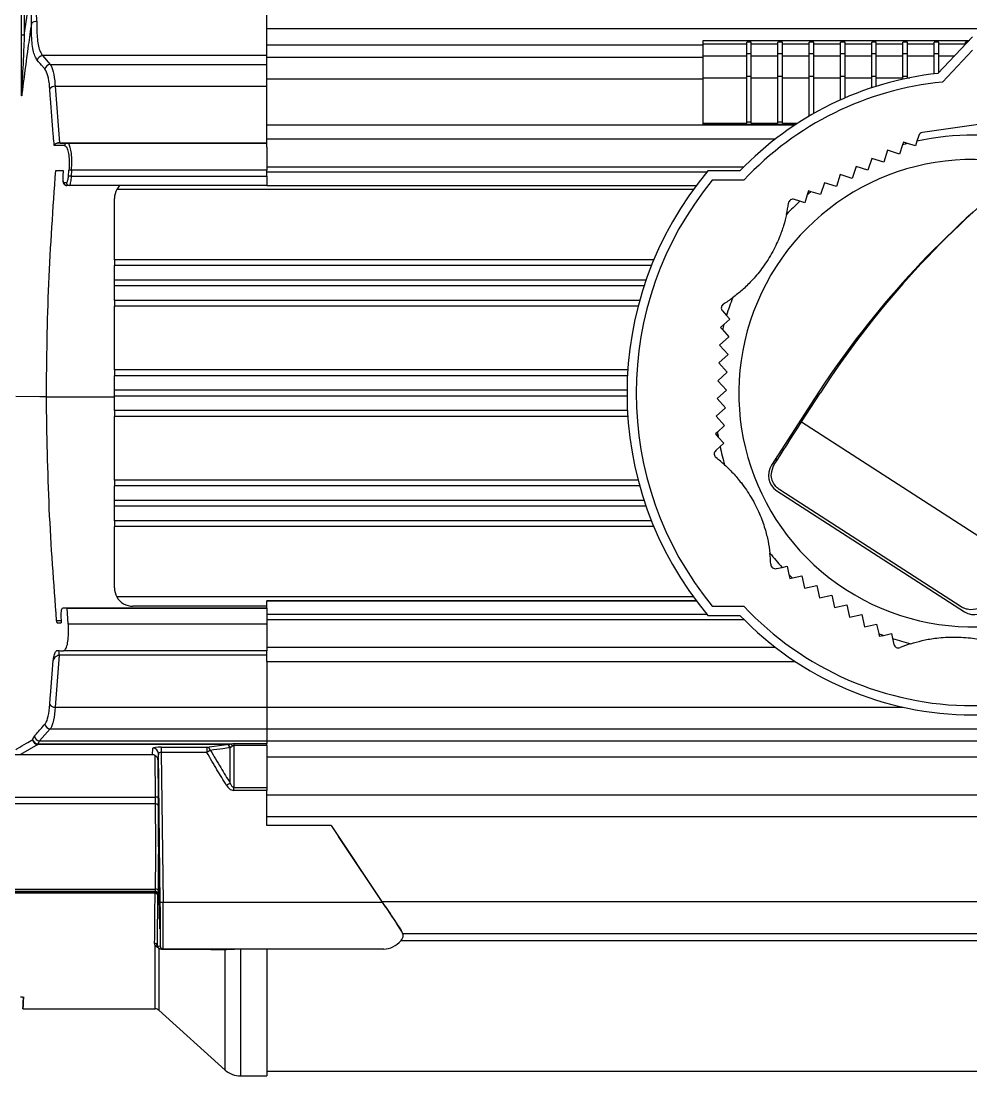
# Model space of a CAD drawing. Extents: x 7 to 135, y 3 to 97.
# Drawn here: x 16.34 to 21.51, y 37.85 to 43.59 of the extents above; entities that cross this region are included whole.
import ezdxf

# ---------------------------------------------------------------- set-up
doc = ezdxf.new("R2010")
doc.units = 0
doc.header["$MEASUREMENT"] = 0
doc.layers.add('OBJECT', color=7, linetype='CONTINUOUS')

msp = doc.modelspace()

# ---------------------------------------------------------------- linework, layer by layer
at = {"layer": 'OBJECT'}
for p, q in [((16.3442, 43.5111), (16.3442, 44.5588)), ((16.3592, 44.2972), (16.3592, 43.5113)), ((16.3592, 43.5113), (16.3958, 43.7586)), ((17.6782, 43.5463), (17.6782, 43.6492)), ((17.6782, 43.4585), (17.6782, 43.5463)), ((17.6782, 43.5463), (26.0222, 43.5463)), ((17.6782, 43.3913), (17.6782, 43.4585)), ((17.6782, 43.4585), (20.052, 43.4585)), ((20.052, 43.4818), (21.5002, 43.4818)), ((20.052, 43.4633), (20.052, 43.4818)), ((20.052, 43.4633), (20.2895, 43.4633)), ((20.052, 43.3988), (20.052, 43.4633)), ((20.3145, 43.473), (20.2895, 43.473)), ((20.2895, 43.4086), (20.2895, 43.473)), ((20.3145, 43.4086), (20.3145, 43.473)), ((20.3145, 43.4633), (20.4595, 43.4633)), ((20.4845, 43.473), (20.4595, 43.473)), ((20.4595, 43.4086), (20.4595, 43.473)), ((20.4845, 43.4086), (20.4845, 43.473)), ((20.4845, 43.4633), (20.6295, 43.4633)), ((20.6545, 43.473), (20.6295, 43.473)), ((20.6295, 43.4086), (20.6295, 43.473)), ((20.6545, 43.4086), (20.6545, 43.473)), ((20.6545, 43.4633), (20.7995, 43.4633)), ((20.8245, 43.473), (20.7995, 43.473)), ((20.7995, 43.4086), (20.7995, 43.473)), ((20.8245, 43.4086), (20.8245, 43.473)), ((20.8245, 43.4633), (20.9695, 43.4633)), ((20.9945, 43.473), (20.9695, 43.473)), ((20.9695, 43.4086), (20.9695, 43.473)), ((20.9945, 43.4086), (20.9945, 43.473)), ((20.9945, 43.4633), (21.1395, 43.4633)), ((21.1645, 43.473), (21.1395, 43.473)), ((21.1395, 43.4086), (21.1395, 43.473)), ((21.1645, 43.4086), (21.1645, 43.473)), ((21.1645, 43.4633), (21.3095, 43.4633)), ((21.3345, 43.473), (21.3095, 43.473)), ((21.3095, 43.4086), (21.3095, 43.473)), ((21.5182, 43.5008), (21.3302, 43.3027)), ((21.3345, 43.4086), (21.3345, 43.473)), ((21.3345, 43.4633), (21.4795, 43.4633)), ((21.4919, 43.473), (21.4795, 43.473)), ((21.4795, 43.46), (21.4795, 43.473)), ((16.4588, 43.3994), (16.5005, 43.3513)), ((17.6782, 43.3994), (16.4588, 43.3994)), ((17.6782, 43.2727), (17.6782, 43.3913)), ((17.6782, 43.3913), (20.052, 43.3913)), ((20.052, 43.3988), (20.2895, 43.3988)), ((20.052, 43.2792), (20.052, 43.3988)), ((20.3145, 43.4086), (20.2895, 43.4086)), ((20.2895, 43.2852), (20.2895, 43.4086)), ((20.3145, 43.2852), (20.3145, 43.4086)), ((20.3145, 43.3988), (20.4595, 43.3988)), ((20.4845, 43.4086), (20.4595, 43.4086)), ((20.4595, 43.2852), (20.4595, 43.4086)), ((20.4845, 43.2852), (20.4845, 43.4086)), ((20.4845, 43.3988), (20.6295, 43.3988)), ((20.6545, 43.4086), (20.6295, 43.4086)), ((20.6295, 43.2852), (20.6295, 43.4086)), ((20.6545, 43.2852), (20.6545, 43.4086)), ((20.6545, 43.3988), (20.7995, 43.3988)), ((20.8245, 43.4086), (20.7995, 43.4086)), ((20.7995, 43.2852), (20.7995, 43.4086)), ((20.8245, 43.2852), (20.8245, 43.4086)), ((20.8245, 43.3988), (20.9695, 43.3988)), ((20.9945, 43.4086), (20.9695, 43.4086)), ((20.9695, 43.2852), (20.9695, 43.4086)), ((20.9945, 43.2852), (20.9945, 43.4086)), ((20.9945, 43.3988), (21.1395, 43.3988)), ((21.1645, 43.4086), (21.1395, 43.4086)), ((21.1395, 43.2852), (21.1395, 43.4086)), ((21.1645, 43.2852), (21.1645, 43.4086)), ((21.1645, 43.3988), (21.3095, 43.3988)), ((21.3345, 43.4086), (21.3095, 43.4086)), ((21.3095, 43.3003), (21.3095, 43.4086)), ((21.3345, 43.3072), (21.3345, 43.4086)), ((21.3345, 43.3988), (21.4214, 43.3988)), ((21.5182, 43.4282), (21.3538, 43.2548)), ((16.5005, 43.3513), (17.6782, 43.3513)), ((17.6782, 43.0229), (17.6782, 43.2727)), ((17.6782, 43.2727), (20.052, 43.2727)), ((20.052, 43.2792), (20.2895, 43.2792)), ((20.052, 43.0311), (20.052, 43.2792)), ((20.3145, 43.2852), (20.2895, 43.2852)), ((20.2895, 43.0371), (20.2895, 43.2852)), ((20.3145, 43.0371), (20.3145, 43.2852)), ((20.3145, 43.2792), (20.4595, 43.2792)), ((20.4845, 43.2852), (20.4595, 43.2852)), ((20.4595, 43.0371), (20.4595, 43.2852)), ((20.4845, 43.0371), (20.4845, 43.2852)), ((20.4845, 43.2792), (20.6295, 43.2792)), ((20.6545, 43.2852), (20.6295, 43.2852)), ((20.6295, 43.0704), (20.6295, 43.2852)), ((20.6545, 43.0848), (20.6545, 43.2852)), ((20.6545, 43.2792), (20.7995, 43.2792)), ((20.8245, 43.2852), (20.7995, 43.2852)), ((20.7995, 43.1584), (20.7995, 43.2852)), ((20.8245, 43.1694), (20.8245, 43.2852)), ((20.8245, 43.2792), (20.9695, 43.2792)), ((20.9945, 43.2852), (20.9695, 43.2852)), ((20.9695, 43.2246), (20.9695, 43.2852)), ((20.9945, 43.2326), (20.9945, 43.2852)), ((20.9945, 43.2792), (21.1395, 43.2792)), ((21.1645, 43.2852), (21.1395, 43.2852)), ((21.1395, 43.2713), (21.1395, 43.2852)), ((21.1645, 43.2767), (21.1645, 43.2852)), ((21.1645, 43.2792), (21.177, 43.2792)), ((16.5267, 43.2327), (16.5513, 42.924)), ((16.5267, 43.2327), (17.6782, 43.2327)), ((16.3442, 43.1936), (16.3442, 43.1949)), ((16.3442, 43.1936), (16.3442, 43.1949)), ((16.3442, 43.1936), (16.3442, 43.1936)), ((16.3442, 43.1936), (16.3442, 43.1936)), ((21.8589, 43.0688), (21.2456, 42.9817)), ((17.6782, 42.9439), (17.6782, 43.0229)), ((17.6782, 43.0229), (20.5535, 43.0229)), ((20.052, 43.027), (20.052, 43.0311)), ((20.052, 43.0311), (20.2895, 43.0311)), ((20.052, 43.027), (20.5597, 43.027)), ((20.2895, 43.0311), (20.2895, 43.0371)), ((20.3145, 43.0371), (20.2895, 43.0371)), ((20.3145, 43.0311), (20.3145, 43.0371)), ((20.3145, 43.0311), (20.4595, 43.0311)), ((20.4595, 43.0311), (20.4595, 43.0371)), ((20.4845, 43.0371), (20.4595, 43.0371)), ((20.4845, 43.0311), (20.4845, 43.0371)), ((20.4845, 43.0311), (20.5661, 43.0311)), ((20.4435, 42.9439), (17.6782, 42.9439)), ((17.6782, 42.9021), (17.6782, 42.9439)), ((21.142, 42.9289), (21.1374, 42.9144)), ((21.1645, 42.9217), (21.142, 42.9289)), ((21.2155, 42.934), (21.2071, 42.908)), ((21.2253, 42.9646), (21.2155, 42.934)), ((16.5513, 42.924), (17.6782, 42.924)), ((16.5925, 42.9235), (17.6782, 42.9235)), ((17.6782, 42.9021), (17.6782, 42.7758)), ((21.0561, 42.8847), (21.0352, 42.8196)), ((21.1212, 42.8638), (21.0561, 42.8847)), ((21.1374, 42.9144), (21.1212, 42.8638)), ((21.2071, 42.908), (21.1645, 42.9217)), ((20.9701, 42.8405), (20.9492, 42.7754)), ((21.0352, 42.8196), (20.9701, 42.8405)), ((16.5714, 42.7735), (16.5691, 42.7436)), ((16.5995, 42.7439), (16.6018, 42.7766)), ((16.6163, 42.7758), (16.614, 42.743)), ((17.6782, 42.7758), (16.6163, 42.7758)), ((17.6782, 42.8055), (17.6782, 42.8055)), ((17.6782, 42.7979), (17.6782, 42.7979)), ((17.6782, 42.7936), (20.2742, 42.7936)), ((17.6782, 42.743), (17.6782, 42.7758)), ((17.6782, 42.7662), (20.0738, 42.7662)), ((20.2529, 42.7718), (20.0785, 42.7718)), ((20.8841, 42.7963), (20.8632, 42.7312)), ((20.9492, 42.7754), (20.8841, 42.7963)), ((16.614, 42.743), (17.6782, 42.743)), ((17.6782, 42.743), (17.6782, 42.6923)), ((20.2745, 42.7218), (20.102, 42.7218)), ((20.7122, 42.7079), (20.6913, 42.6429)), ((20.7773, 42.6871), (20.7122, 42.7079)), ((20.7982, 42.7521), (20.7773, 42.6871)), ((20.8632, 42.7312), (20.7982, 42.7521)), ((16.6024, 42.6923), (16.59, 42.6924)), ((17.6782, 42.6923), (16.6024, 42.6923)), ((20.0001, 42.6718), (16.8627, 42.6718)), ((17.6782, 42.6914), (17.6782, 42.6923)), ((20.0147, 42.6914), (17.6782, 42.6914)), ((20.619, 42.6413), (20.6053, 42.5987)), ((20.6262, 42.6637), (20.619, 42.6413)), ((20.6408, 42.6591), (20.6262, 42.6637)), ((20.6913, 42.6429), (20.6408, 42.6591)), ((16.8494, 42.2889), (16.8494, 42.6218)), ((20.5794, 42.607), (20.5487, 42.6168)), ((20.6053, 42.5987), (20.5794, 42.607)), ((19.7841, 42.2889), (16.8494, 42.2889)), ((16.8494, 42.2889), (16.8494, 42.2579)), ((16.8494, 42.1784), (16.8494, 42.2579)), ((19.7714, 42.2579), (16.8494, 42.2579)), ((19.7419, 42.1784), (16.8494, 42.1784)), ((16.8494, 42.1472), (16.8494, 42.1784)), ((16.8494, 42.0678), (16.8494, 42.1472)), ((19.7314, 42.1472), (16.8494, 42.1472)), ((19.7073, 42.0678), (16.8494, 42.0678)), ((16.8494, 42.0678), (16.8494, 42.0367)), ((19.6989, 42.0367), (16.8494, 42.0367)), ((16.8494, 41.6889), (16.8494, 42.0367)), ((20.1578, 42.01), (20.1794, 41.9862)), ((20.1977, 41.966), (20.1645, 41.9359)), ((20.1794, 41.9862), (20.1977, 41.966)), ((20.1645, 41.9359), (20.1471, 41.9201)), ((20.1471, 41.9201), (20.1573, 41.9088)), ((20.1573, 41.9088), (20.193, 41.8694)), ((20.193, 41.8694), (20.1423, 41.8235)), ((20.1423, 41.8235), (20.1883, 41.7729)), ((20.1883, 41.7729), (20.1376, 41.727)), ((20.1376, 41.727), (20.1836, 41.6763)), ((19.6425, 41.6889), (16.8494, 41.6889)), ((16.8494, 41.6889), (16.8494, 41.6579)), ((20.1836, 41.6763), (20.1329, 41.6304)), ((16.8494, 41.5784), (16.8494, 41.6579)), ((19.6406, 41.6579), (16.8494, 41.6579)), ((20.1329, 41.6304), (20.1788, 41.5798)), ((19.6383, 41.5784), (16.8494, 41.5784)), ((16.8494, 41.5472), (16.8494, 41.5784)), ((20.1788, 41.5798), (20.1282, 41.5339)), ((20.5881, 41.406), (20.6886, 41.5621)), ((16.4791, 41.5429), (16.8494, 41.5429)), ((16.4792, 41.5429), (16.8494, 41.5429)), ((16.8494, 41.4678), (16.8494, 41.5472)), ((19.6383, 41.5472), (16.8494, 41.5472)), ((20.1282, 41.5339), (20.1741, 41.4832)), ((20.6581, 41.5341), (20.4236, 41.1702)), ((19.6406, 41.4678), (16.8494, 41.4678)), ((16.8494, 41.4678), (16.8494, 41.4367)), ((19.6425, 41.4367), (16.8494, 41.4367)), ((16.8494, 41.0889), (16.8494, 41.4367)), ((20.1741, 41.4832), (20.1235, 41.4373)), ((20.1235, 41.4373), (20.1694, 41.3867)), ((20.6411, 41.4884), (20.6266, 41.4852)), ((20.1694, 41.3867), (20.1301, 41.351)), ((20.5881, 41.406), (21.7439, 40.6613)), ((20.1301, 41.351), (20.1188, 41.3408)), ((20.1188, 41.3408), (20.1346, 41.3233)), ((20.1346, 41.3233), (20.1647, 41.2901)), ((20.1445, 41.2718), (20.1207, 41.2502)), ((20.1647, 41.2901), (20.1445, 41.2718)), ((20.4519, 41.1947), (20.4487, 41.2092)), ((19.6989, 41.0889), (16.8494, 41.0889)), ((16.8494, 41.0889), (16.8494, 41.0579)), ((16.8494, 40.9784), (16.8494, 41.0579)), ((19.7073, 41.0579), (16.8494, 41.0579)), ((21.4571, 40.4007), (20.4693, 41.0371)), ((19.7314, 40.9784), (16.8494, 40.9784)), ((16.8494, 40.9472), (16.8494, 40.9784)), ((20.4535, 41.0319), (21.4748, 40.3739)), ((16.8494, 40.8678), (16.8494, 40.9472)), ((19.7419, 40.9472), (16.8494, 40.9472)), ((19.7714, 40.8678), (16.8494, 40.8678)), ((16.8494, 40.8678), (16.8494, 40.8367)), ((19.7841, 40.8367), (16.8494, 40.8367)), ((16.8494, 40.5039), (16.8494, 40.8367)), ((20.4507, 40.6082), (20.4822, 40.615)), ((20.4822, 40.615), (20.5088, 40.6208)), ((20.5088, 40.6208), (20.5183, 40.577)), ((20.5183, 40.577), (20.5232, 40.554)), ((20.5232, 40.554), (20.5382, 40.5572)), ((20.5382, 40.5572), (20.59, 40.5684)), ((20.59, 40.5684), (20.6045, 40.5016)), ((20.6045, 40.5016), (20.6713, 40.5161)), ((20.6713, 40.5161), (20.6858, 40.4493)), ((20.6858, 40.4493), (20.7526, 40.4637)), ((20.7526, 40.4637), (20.767, 40.3969)), ((20.0001, 40.4539), (16.8628, 40.4539)), ((17.6782, 40.4039), (16.9494, 40.4039)), ((17.6782, 40.3924), (17.6782, 40.4334)), ((20.0153, 40.4334), (17.6782, 40.4334)), ((17.6782, 40.4334), (17.6782, 40.4334)), ((17.6782, 40.4334), (20.0153, 40.4334)), ((20.102, 40.4039), (20.2745, 40.4039)), ((20.767, 40.3969), (20.8338, 40.4114)), ((20.8338, 40.4114), (20.8483, 40.3446)), ((17.6782, 40.3924), (16.5679, 40.3924)), ((16.5984, 40.3086), (16.5926, 40.3922)), ((16.5926, 40.3922), (17.6782, 40.3922)), ((17.6782, 40.3922), (17.6782, 40.3922)), ((17.6782, 40.3922), (17.6782, 40.3086)), ((20.0748, 40.3582), (17.6782, 40.3582)), ((20.0785, 40.3539), (20.2529, 40.3539)), ((20.8483, 40.3446), (20.9151, 40.359)), ((20.9151, 40.359), (20.9295, 40.2922)), ((16.5348, 40.3266), (16.5599, 40.3266)), ((16.5575, 40.3118), (16.5398, 40.3118)), ((16.5586, 40.3434), (16.5599, 40.3263)), ((16.5984, 40.3086), (17.6782, 40.3086)), ((17.6782, 40.3309), (20.2753, 40.3309)), ((17.6782, 40.3086), (17.6782, 40.1616)), ((20.9295, 40.2922), (20.9964, 40.3066)), ((20.9964, 40.3066), (21.0076, 40.2548)), ((21.0076, 40.2548), (21.0108, 40.2398)), ((21.0108, 40.2398), (21.0338, 40.2448)), ((21.0338, 40.2448), (21.0776, 40.2543)), ((21.0776, 40.2543), (21.0834, 40.2277)), ((17.6782, 40.1812), (20.4441, 40.1812)), ((21.0834, 40.2277), (21.0902, 40.1962)), ((16.549, 40.1373), (16.5267, 39.8544)), ((16.549, 40.1373), (16.549, 40.1619)), ((17.6782, 40.1373), (16.549, 40.1373)), ((17.6782, 40.1616), (16.572, 40.1616)), ((17.6782, 40.1033), (17.6782, 40.1619)), ((17.6782, 40.1033), (17.6782, 39.8544)), ((17.6782, 40.1033), (20.5526, 40.1033)), ((16.5267, 39.8544), (17.6782, 39.8544)), ((17.6782, 39.8544), (17.6782, 39.7367)), ((17.6782, 39.8544), (21.1389, 39.8544)), ((16.5005, 39.7367), (16.4426, 39.671)), ((16.5005, 39.7367), (17.6782, 39.7367)), ((17.6782, 39.7367), (17.6782, 39.671)), ((17.6782, 39.7367), (25.6317, 39.7367)), ((16.4043, 39.6775), (16.4137, 39.6963)), ((16.4426, 39.671), (16.4333, 39.6547)), ((16.4426, 39.671), (17.6782, 39.671)), ((17.6782, 39.671), (17.6782, 39.6565)), ((17.6782, 39.671), (26.0219, 39.671)), ((16.4333, 39.6517), (16.3377, 39.5963)), ((16.4333, 39.6547), (17.4847, 39.6547)), ((16.4333, 39.6547), (16.4333, 39.6517)), ((17.4592, 39.6517), (16.4333, 39.6517)), ((17.0557, 39.5953), (17.059, 39.6316)), ((17.0889, 39.6021), (17.0858, 39.5672)), ((17.0988, 38.7934), (17.0889, 39.6021)), ((17.1039, 39.6369), (17.3521, 39.6369)), ((17.1039, 39.6369), (17.1039, 39.6077)), ((17.3521, 39.6077), (17.1039, 39.6077)), ((17.1039, 39.6077), (17.1138, 38.7933)), ((17.3521, 39.6369), (17.4592, 39.6517)), ((17.3521, 39.6369), (17.3521, 39.6077)), ((17.4592, 39.6517), (17.4596, 39.6517)), ((17.4797, 39.6336), (17.4793, 39.6335)), ((17.4797, 39.4407), (17.4797, 39.6336)), ((17.4998, 39.6565), (17.6782, 39.6565)), ((17.4998, 39.6565), (17.4998, 39.645)), ((17.6782, 39.645), (17.4998, 39.645)), ((17.4998, 39.645), (17.4998, 39.4177)), ((17.6782, 39.645), (17.6782, 39.6565)), ((17.6782, 39.645), (17.6782, 39.4177)), ((17.0557, 39.5953), (16.1652, 39.5953)), ((17.0733, 39.3648), (17.0705, 39.5914)), ((17.0858, 39.5672), (17.0883, 39.3647)), ((17.6782, 39.5838), (26.0222, 39.5838)), ((17.4998, 39.4177), (17.6782, 39.4177)), ((17.4998, 39.401), (17.4998, 39.4177)), ((17.6782, 39.401), (17.4998, 39.401)), ((17.6782, 39.4177), (17.6782, 39.401)), ((17.6782, 39.2102), (17.6782, 39.401)), ((17.6782, 39.378), (26.0222, 39.378)), ((15.9972, 39.3648), (17.0733, 39.3648)), ((17.0736, 39.3276), (15.9972, 39.3276)), ((17.6782, 39.2598), (26.0222, 39.2598)), ((18.0282, 39.2102), (17.6782, 39.2102)), ((18.0282, 39.2102), (18.3068, 38.7933)), ((18.0282, 39.2102), (18.0683, 39.1514)), ((18.3242, 38.7685), (18.0683, 39.1514)), ((15.9972, 38.8643), (17.0736, 38.8643)), ((17.0733, 38.8506), (15.9972, 38.8506)), ((15.9972, 38.8473), (17.0706, 38.8473)), ((17.0705, 38.8417), (15.9972, 38.8417)), ((17.0706, 38.8473), (17.0733, 38.8506)), ((17.0883, 38.8358), (17.0856, 38.8325)), ((18.3048, 38.7975), (26.0222, 38.7975)), ((17.1138, 38.7933), (18.3068, 38.7933)), ((18.4101, 38.6396), (18.3864, 38.6759)), ((17.0717, 38.5556), (17.0683, 38.5696)), ((18.4102, 38.5856), (26.0222, 38.5856)), ((18.4178, 38.6229), (26.029, 38.6229)), ((17.0717, 38.2128), (17.0717, 38.5556)), ((17.0833, 38.5564), (17.0987, 38.5533)), ((17.0833, 38.5564), (17.0849, 38.5494)), ((17.0918, 38.5414), (17.0918, 38.2051)), ((17.095, 38.542), (17.1107, 38.5388)), ((18.3144, 38.5385), (17.1137, 38.5385)), ((17.4526, 37.8802), (17.4526, 38.5343)), ((17.5362, 38.5385), (17.5362, 38.5372)), ((17.6782, 38.5372), (17.5362, 38.5372)), ((17.5362, 38.5372), (17.5362, 37.8481)), ((17.6782, 38.5372), (17.6782, 38.5385)), ((17.6782, 38.5372), (17.6782, 37.8481)), ((16.3518, 38.2128), (17.0717, 38.2128)), ((17.0918, 38.2051), (17.4526, 37.8802)), ((17.5362, 37.8481), (17.6782, 37.8481)), ((17.6782, 37.8748), (25.4765, 37.8748))]:
    msp.add_line(p, q, dxfattribs=at)
at = {"layer": 'OBJECT', "flags": 128}
for points in [[(16.5755, 42.7084), (16.583, 42.7084), (16.5879, 42.7083)], [(16.4792, 41.5429), (16.4441, 41.5432), (16.3136, 41.5444)], [(16.4791, 41.5429), (16.4441, 41.5432), (16.3136, 41.5444)], [(20.4394, 41.1753), (20.4544, 41.1985), (20.4708, 41.2239), (20.4884, 41.2513), (20.507, 41.2802), (20.5265, 41.3105), (20.5467, 41.3418), (20.5673, 41.3737), (20.5881, 41.406)], [(16.5572, 40.3116), (16.5541, 40.3116), (16.5398, 40.3118)], [(17.0886, 39.3182), (17.0883, 39.3201), (17.0874, 39.3218), (17.086, 39.3235), (17.0841, 39.3249), (17.0819, 39.326), (17.0793, 39.3269), (17.0765, 39.3274), (17.0736, 39.3276)], [(17.1107, 38.5388), (17.1108, 38.5388), (17.1137, 38.5385)]]:
    msp.add_lwpolyline(points, dxfattribs=at)
at = {"layer": 'OBJECT'}
for centre, radius, start, end in [((16.4221, 43.5505), 0.0338, 82.2546, 136.2275), ((16.3555, 43.2607), 0.2507, 89.14245, 92.57173), ((16.4604, 43.3684), 0.0311, 92.91382, 169.6165), ((16.5022, 43.3203), 0.0311, 93.03041, 170.03837), ((21.5182, 41.5628), 1.75, 96.16711, 136.30427), ((16.525, 43.1998), 0.033, 86.97109, 145.71272), ((21.5182, 41.5628), 1.7, 95.55204, 137.0206), ((21.5182, 41.5628), 1.4042, 76.87213, 102.4518), ((21.2491, 42.957), 0.025, 98.07971, 162.20581), ((16.5927, 42.9088), 0.0147, 90.85354, 176.24567), ((21.5182, 41.5628), 1.4042, 104.5915, 105.73707), ((21.5182, 41.5628), 1.2714, 81.90645, 32.50517), ((16.5848, 42.3681), 0.4089, 85.58012, 87.6142), ((21.5182, 41.5628), 1.88, 139.97973, 220.02027), ((16.5902, 42.7072), 0.0148, 175.13018, 269.01815), ((16.6026, 42.7071), 0.0148, 175.17083, 269.01762), ((16.5832, 42.3349), 0.4093, 85.68663, 87.71835), ((21.5182, 41.5628), 1.83, 140.70554, 219.29446), ((24.878, 38.8152), 5.02, 129.14405, 147.20581), ((24.8917, 38.854), 5, 128.96445, 147.20581), ((16.9494, 42.6218), 0.1, 150.01942, 180), ((16.9494, 42.6218), 0.1, 135.18954, 150.01942), ((21.5182, 41.5628), 1.4042, 128.67455, 129.82012), ((21.5182, 41.5628), 1.4042, 131.95982, 136.14107), ((19.7564, 42.698), 0.7667, 347.78411, 352.38054), ((20.5411, 42.593), 0.025, 72.20581, 172.38054), ((19.7564, 42.698), 0.7667, 302.03108, 306.62751), ((21.5182, 41.5628), 1.4042, 158.27055, 162.4518), ((20.1763, 42.0268), 0.025, 122.03108, 222.20581), ((21.5182, 41.5628), 1.4042, 164.5915, 165.73707), ((21.5182, 41.5628), 1.4042, 188.67455, 189.82012), ((21.5182, 41.5628), 1.4042, 191.95982, 196.14107), ((20.1375, 41.2317), 0.025, 132.20581, 232.38054), ((19.6542, 40.6046), 0.7667, 47.78411, 52.38054), ((20.5077, 41.116), 0.1, 147.20581, 237.20581), ((21.5182, 41.5628), 1.4042, 218.27055, 222.4518), ((19.6542, 40.6046), 0.7667, 2.03108, 6.62751), ((20.4454, 40.6327), 0.025, 182.03108, 282.20581), ((21.5182, 41.5628), 1.4042, 224.5915, 225.73707), ((16.9494, 40.5039), 0.1, 180, 210), ((16.9494, 40.5039), 0.1, 210, 270), ((21.5182, 41.5628), 1.7, 222.9794, 317.0206), ((21.529, 40.4579), 0.1, 237.20581, 327.20581), ((21.5182, 41.5628), 1.75, 223.69573, 316.30427), ((21.5182, 41.5628), 1.4042, 248.67455, 249.82012), ((21.5182, 41.5628), 1.4042, 251.95982, 256.14107), ((21.1146, 40.2015), 0.025, 192.20581, 292.38054), ((21.4161, 39.4694), 0.7667, 107.78411, 112.38054), ((16.525, 39.8873), 0.0329, 214.03561, 273.00864), ((16.5022, 39.7677), 0.0311, 189.92157, 267.00966), ((16.4346, 39.6863), 0.0316, 196.0877, 267.50316), ((16.4344, 39.6821), 0.0304, 188.64438, 267.95264), ((16.4442, 39.702), 0.031, 190.51687, 267.17603), ((17.059, 39.6016), 0.0299, 1.00561, 90.11346), ((17.3473, 39.6113), 0.0261, 17.58188, 79.43365), ((17.9481, 38.5846), 1.184, 119.10515, 120.22304), ((17.4542, 39.626), 0.0261, 16.6642, 79.08776), ((17.4545, 39.6259), 0.0263, 17.03279, 78.81066), ((17.4597, 39.6303), 0.0349, 21.20746, 44.21487), ((18.0803, 38.429), 1.1765, 120.69725, 121.84097), ((17.0793, 39.1712), 0.1937, 87.3479, 91.78477), ((17.0751, 38.8507), 0.0137, 9.44288, 96.13048), ((17.0717, 38.8279), 0.0139, 7.61553, 95.02441), ((17.0706, 38.8323), 0.015, 0.72128, 89.99076), ((17.0733, 38.8356), 0.015, 0.72482, 89.98722), ((17.1077, 38.987), 0.1938, 267.34905, 271.7836), ((17.069, 38.5553), 0.0143, 4.41865, 92.78374), ((17.0736, 38.5425), 0.0132, 31.35128, 98.11016), ((17.0869, 38.5397), 0.00521, 18.74789, 56.039), ((17.1137, 38.5535), 0.015, 180.70654, 258.60461), ((17.0975, 38.5282), 0.0137, 38.4852, 61.61516), ((17.4413, 38.5271), 0.0134, 32.62223, 58.46825), ((17.0717, 38.1828), 0.03, 48, 90), ((17.5362, 37.9731), 0.125, 228, 270)]:
    msp.add_arc(centre, radius, start, end, dxfattribs=at)
for centre, major_axis, ratio, start_param, end_param in [((17.104, 39.6315), (0.045, 0), 0.120321, 1.572522, 3.130764), ((17.104, 39.6017), (0.015, -0.0005), 0.40026, 1.588424, 3.146666), ((17.0556, 39.565), (0.0024, 0.0302), 0.990439, 5.844132, 6.361244), ((17.0723, 39.366), (-0.0009, 0.06), 0.015386, 4.018106, 4.69221), ((17.0124, 41.5728), (-0.0436, 3.51), 0.012363, 3.83082, 4.01819), ((17.0873, 39.3662), (-0.0009, 0.075), 0.01231, 4.018191, 4.692296), ((17.0274, 41.573), (-0.0436, 3.525), 0.01231, 3.932421, 4.018191), ((17.0932, 38.8982), (-0.0031, 0.25), 0.01231, 0.896783, 6.951919), ((17.0274, 41.573), (-0.0436, 3.525), 0.01231, 3.830822, 3.916282), ((17.0723, 38.9106), (-0.0009, 0.06), 0.015386, 3.156321, 3.830736), ((17.0124, 41.5728), (-0.0418, 3.36), 0.012365, 3.606498, 3.763261), ((17.0708, 38.8173), (-0.0002, 0.03), 0.006156, 0.014928, 0.621784), ((17.0274, 41.573), (-0.0418, 3.375), 0.01231, 3.606499, 3.763262), ((17.0858, 38.8175), (-0.0002, 0.015), 0.01231, 0.014814, 0.62167), ((17.0873, 38.9108), (-0.0009, 0.075), 0.01231, 3.156406, 3.830822), ((17.0957, 38.7983), (-0.003, 0.245), 0.01231, 3.138953, 4.692296), ((17.1107, 38.7985), (-0.003, 0.26), 0.0116, 3.13897, 4.692313), ((18.3068, 38.7985), (-0.1737, 0.26), 0.009211, 1.584585, 2.222056), ((18.3242, 38.7717), (-0.1102, 0.165), 0.009211, 1.584585, 2.18441), ((18.3144, 38.7985), (-0.0007, 0.26), 0.639656, 3.137383, 3.751719), ((16.4691, 41.5728), (0.1173, 3.36), 0.000087, 2.943731, 3.334485)]:
    msp.add_ellipse(centre, major_axis=major_axis, ratio=ratio, start_param=start_param, end_param=end_param, dxfattribs=at)
for points, knots in [([(16.3958, 43.7586), (16.3959, 43.7583), (16.4037, 43.7276), (16.4205, 43.6673), (16.4247, 43.6113), (16.4267, 43.584)], [0, 0, 0, 0, 0.004206, 0.514098, 1, 1, 1, 1]), ([(16.3977, 43.5739), (16.3988, 43.6032), (16.4011, 43.6636), (16.3973, 43.7261), (16.3958, 43.7583), (16.3958, 43.7586)], [0, 0, 0, 0, 0.4827776, 0.9956786, 1, 1, 1, 1]), ([(16.3977, 43.5739), (16.3921, 43.5347), (16.3732, 43.4036), (16.3565, 43.2722), (16.3447, 43.1801)], [0, 0, 0, 0, 0.298972, 1, 1, 1, 1]), ([(16.4298, 43.374), (16.4251, 43.3812), (16.4124, 43.4009), (16.3985, 43.4643), (16.398, 43.5373), (16.3977, 43.5739)], [0, 0, 0, 0, 0.225819, 0.61273, 1, 1, 1, 1]), ([(16.4267, 43.584), (16.4269, 43.5502), (16.4275, 43.4827), (16.4414, 43.4242), (16.4541, 43.4061), (16.4588, 43.3994)], [0, 0, 0, 0, 0.38674, 0.7737, 1, 1, 1, 1]), ([(16.3442, 43.1949), (16.3442, 43.1963), (16.3442, 43.2033), (16.3442, 43.2189), (16.3442, 43.2922), (16.3442, 43.3911), (16.3442, 43.4811), (16.3442, 43.5111)], [0, 0, 0, 0, 0.014234, 0.068612, 0.151706, 0.717441, 1, 1, 1, 1]), ([(16.3592, 43.5113), (16.3578, 43.4815), (16.3537, 43.3921), (16.3495, 43.294), (16.3464, 43.2207), (16.3457, 43.2028), (16.3452, 43.191), (16.3449, 43.184), (16.3448, 43.1809), (16.3447, 43.1801)], [0, 0, 0, 0, 0.268658, 0.805902, 0.884274, 0.935242, 0.969752, 0.993306, 1, 1, 1, 1]), ([(16.4716, 43.3257), (16.4676, 43.3302), (16.4535, 43.3463), (16.4397, 43.3624), (16.4298, 43.374)], [0, 0, 0, 0, 0.283443, 1, 1, 1, 1]), ([(16.5005, 43.3513), (16.5063, 43.3403), (16.5179, 43.3181), (16.5246, 43.2668), (16.5265, 43.236), (16.5267, 43.2327)], [0, 0, 0, 0, 0.471497, 0.944244, 1, 1, 1, 1]), ([(16.4977, 43.2184), (16.4975, 43.2213), (16.4956, 43.2492), (16.4889, 43.2956), (16.4773, 43.3157), (16.4716, 43.3257)], [0, 0, 0, 0, 0.055697, 0.528179, 1, 1, 1, 1]), ([(16.5222, 42.9104), (16.5217, 42.9149), (16.5198, 42.9357), (16.5121, 43.0211), (16.5043, 43.1192), (16.4989, 43.2012), (16.4977, 43.2184)], [0, 0, 0, 0, 0.044596, 0.202192, 0.832595, 1, 1, 1, 1]), ([(16.3447, 43.1801), (16.3447, 43.1803), (16.3443, 43.1843), (16.3443, 43.189), (16.3442, 43.1936)], [0, 0, 0, 0, 0.033077, 1, 1, 1, 1]), ([(16.5222, 42.9104), (16.5222, 42.9104), (16.5226, 42.9117), (16.5242, 42.915), (16.5282, 42.9196), (16.5345, 42.9233), (16.5393, 42.9238), (16.5416, 42.924)], [0, 0, 0, 0, 0.008351, 0.186421, 0.481887, 0.747027, 1, 1, 1, 1]), ([(16.578, 42.9097), (16.5768, 42.9098), (16.5581, 42.91), (16.5396, 42.9102), (16.5222, 42.9104)], [0, 0, 0, 0, 0.063733, 1, 1, 1, 1]), ([(16.5416, 42.924), (16.5574, 42.9239), (16.5743, 42.9237), (16.5913, 42.9235), (16.5925, 42.9235)], [0, 0, 0, 0, 0.930023, 1, 1, 1, 1]), ([(16.5513, 42.924), (16.5482, 42.924), (16.5449, 42.924), (16.5419, 42.924), (16.5416, 42.924)], [0, 0, 0, 0, 0.916124, 1, 1, 1, 1]), ([(16.578, 42.9097), (16.5807, 42.9089), (16.5871, 42.907), (16.5953, 42.8899), (16.6012, 42.86), (16.6039, 42.8207), (16.6025, 42.7913), (16.6018, 42.7766)], [0, 0, 0, 0, 0.1615079, 0.3746231, 0.5833937, 0.7916947, 1, 1, 1, 1]), ([(16.6163, 42.7758), (16.617, 42.7921), (16.6184, 42.8247), (16.6157, 42.8683), (16.6098, 42.9015), (16.6016, 42.9205), (16.5952, 42.9226), (16.5925, 42.9235)], [0, 0, 0, 0, 0.208662, 0.417282, 0.626121, 0.838939, 1, 1, 1, 1]), ([(16.4791, 41.5429), (16.4816, 41.7481), (16.4865, 42.159), (16.5158, 42.5688), (16.5304, 42.7739)], [0, 0, 0, 0, 0.499601, 1, 1, 1, 1]), ([(16.5304, 42.7739), (16.5382, 42.7738), (16.5518, 42.7737), (16.5655, 42.7735), (16.5714, 42.7735)], [0, 0, 0, 0, 0.571195, 1, 1, 1, 1]), ([(16.5687, 42.7436), (16.5684, 42.7388), (16.5679, 42.7285), (16.5694, 42.7138), (16.5723, 42.7035), (16.5786, 42.696), (16.5845, 42.6927), (16.5885, 42.6927), (16.59, 42.6927)], [0, 0, 0, 0, 0.199311, 0.421628, 0.690523, 0.818187, 0.93193, 1, 1, 1, 1]), ([(16.5691, 42.7436), (16.5689, 42.7411), (16.5685, 42.7348), (16.5688, 42.725), (16.5702, 42.7159), (16.5725, 42.7097), (16.5745, 42.7088), (16.5755, 42.7084)], [0, 0, 0, 0, 0.1318826, 0.3409925, 0.5571486, 0.7787085, 1, 1, 1, 1]), ([(16.5879, 42.7083), (16.5887, 42.7085), (16.5905, 42.709), (16.5934, 42.7137), (16.5962, 42.7217), (16.5984, 42.7322), (16.5991, 42.74), (16.5995, 42.7439)], [0, 0, 0, 0, 0.160435, 0.37763, 0.588079, 0.793923, 1, 1, 1, 1]), ([(16.614, 42.743), (16.6136, 42.7375), (16.6129, 42.7264), (16.6107, 42.7115), (16.6079, 42.6999), (16.605, 42.6933), (16.6032, 42.6926), (16.6024, 42.6923)], [0, 0, 0, 0, 0.207762, 0.414244, 0.624283, 0.840382, 1, 1, 1, 1]), ([(20.5057, 42.5358), (20.5009, 42.5155), (20.4912, 42.4749), (20.4659, 42.4038), (20.4274, 42.3224), (20.3732, 42.2393), (20.3169, 42.173), (20.2638, 42.1216), (20.2305, 42.0957), (20.2138, 42.0827)], [0, 0, 0, 0, 0.132478, 0.264598, 0.424795, 0.586022, 0.731881, 0.86575, 1, 1, 1, 1]), ([(16.5348, 40.3266), (16.5196, 40.5289), (16.4893, 40.9338), (16.4826, 41.3397), (16.4792, 41.5429)], [0, 0, 0, 0, 0.499636, 1, 1, 1, 1]), ([(20.1694, 41.1724), (20.1845, 41.1581), (20.2148, 41.1294), (20.2638, 41.0719), (20.315, 40.9979), (20.3599, 40.9095), (20.3892, 40.8275), (20.4071, 40.7559), (20.4129, 40.714), (20.4158, 40.6931)], [0, 0, 0, 0, 0.132478, 0.264598, 0.424795, 0.586022, 0.731881, 0.865749, 1, 1, 1, 1]), ([(20.4693, 41.0371), (20.4687, 41.0375), (20.4673, 41.0384), (20.4639, 41.0408), (20.4548, 41.0479), (20.4416, 41.0618), (20.4273, 41.088), (20.4193, 41.1268), (20.4322, 41.1578), (20.4394, 41.1753)], [0, 0, 0, 0, 0.0076048, 0.0182139, 0.051178, 0.2081484, 0.4480054, 0.6874157, 1, 1, 1, 1]), ([(21.5953, 40.4306), (21.5849, 40.4188), (21.5585, 40.3892), (21.5193, 40.383), (21.4922, 40.3862), (21.4808, 40.3893), (21.4733, 40.3921), (21.4683, 40.3944), (21.4644, 40.3964), (21.4614, 40.398), (21.4587, 40.3996), (21.4576, 40.4004), (21.4571, 40.4007)], [0, 0, 0, 0, 0.257043, 0.648855, 0.771715, 0.853552, 0.906663, 0.940875, 0.963091, 0.985435, 0.99373, 1, 1, 1, 1]), ([(16.5679, 40.3924), (16.5664, 40.3919), (16.5636, 40.3908), (16.5603, 40.382), (16.5584, 40.369), (16.558, 40.3553), (16.5585, 40.3466), (16.5586, 40.3434)], [0, 0, 0, 0, 0.223867, 0.447945, 0.666477, 0.87781, 1, 1, 1, 1]), ([(16.5926, 40.3922), (16.5894, 40.3922), (16.5811, 40.3923), (16.5729, 40.3924), (16.5679, 40.3924)], [0, 0, 0, 0, 0.390559, 1, 1, 1, 1]), ([(16.5398, 40.3118), (16.5393, 40.312), (16.5384, 40.3123), (16.537, 40.3151), (16.5358, 40.3191), (16.5351, 40.3232), (16.5349, 40.3258), (16.5348, 40.3266)], [0, 0, 0, 0, 0.2266823, 0.4533682, 0.6794082, 0.9000688, 1, 1, 1, 1]), ([(16.5599, 40.3263), (16.56, 40.3247), (16.5601, 40.3214), (16.5598, 40.3171), (16.5591, 40.3138), (16.5582, 40.3119), (16.5575, 40.3117), (16.5572, 40.3116)], [0, 0, 0, 0, 0.2078346, 0.415673, 0.6240587, 0.8371435, 1, 1, 1, 1]), ([(16.572, 40.1616), (16.5762, 40.1632), (16.5845, 40.1665), (16.5939, 40.1929), (16.5993, 40.2317), (16.6004, 40.2728), (16.5989, 40.2989), (16.5984, 40.3086)], [0, 0, 0, 0, 0.223196, 0.446599, 0.664642, 0.876161, 1, 1, 1, 1]), ([(21.1819, 40.1995), (21.2019, 40.2054), (21.2419, 40.2173), (21.3161, 40.231), (21.4058, 40.2383), (21.5049, 40.233), (21.5905, 40.2173), (21.6615, 40.1971), (21.7006, 40.1812), (21.7202, 40.1732)], [0, 0, 0, 0, 0.132479, 0.264598, 0.424795, 0.586022, 0.731881, 0.86575, 1, 1, 1, 1]), ([(16.516, 40.1077), (16.516, 40.1077), (16.5177, 40.1168), (16.5213, 40.1349), (16.5272, 40.1575), (16.5329, 40.1606), (16.5353, 40.1619)], [0, 0, 0, 0, 0.003024, 0.359808, 0.733932, 1, 1, 1, 1]), ([(16.549, 40.1373), (16.5471, 40.137), (16.5438, 40.1364), (16.5376, 40.1339), (16.5304, 40.1293), (16.5229, 40.1214), (16.5184, 40.114), (16.5165, 40.109), (16.516, 40.1077)], [0, 0, 0, 0, 0.081758, 0.14622, 0.327815, 0.563998, 0.877567, 1, 1, 1, 1]), ([(16.5353, 40.1619), (16.5445, 40.1619), (16.5567, 40.1617), (16.5689, 40.1616), (16.572, 40.1616)], [0, 0, 0, 0, 0.74755, 1, 1, 1, 1]), ([(16.4977, 39.8689), (16.4988, 39.885), (16.5041, 39.9646), (16.5107, 40.0442), (16.516, 40.1077)], [0, 0, 0, 0, 0.202571, 1, 1, 1, 1]), ([(16.4716, 39.7624), (16.4725, 39.7635), (16.4795, 39.7719), (16.4907, 39.7998), (16.4954, 39.8458), (16.4977, 39.8689)], [0, 0, 0, 0, 0.070986, 0.53521, 1, 1, 1, 1]), ([(16.5267, 39.8544), (16.5244, 39.8289), (16.5197, 39.7781), (16.5084, 39.7473), (16.5015, 39.7379), (16.5005, 39.7367)], [0, 0, 0, 0, 0.465109, 0.929104, 1, 1, 1, 1]), ([(16.4137, 39.6963), (16.4175, 39.7008), (16.4364, 39.7228), (16.456, 39.7448), (16.4716, 39.7624)], [0, 0, 0, 0, 0.203019, 1, 1, 1, 1]), ([(16.3138, 39.6246), (16.3167, 39.6264), (16.3353, 39.6376), (16.3652, 39.6552), (16.393, 39.6711), (16.4043, 39.6775)], [0, 0, 0, 0, 0.0995, 0.633978, 1, 1, 1, 1]), ([(17.4596, 39.4285), (17.4421, 39.4569), (17.4056, 39.5163), (17.3704, 39.5764), (17.3521, 39.6077)], [0, 0, 0, 0, 0.479172, 1, 1, 1, 1]), ([(17.4793, 39.6335), (17.4661, 39.6318), (17.4303, 39.627), (17.3947, 39.6222), (17.3721, 39.6192)], [0, 0, 0, 0, 0.366783, 1, 1, 1, 1]), ([(17.3721, 39.6192), (17.3905, 39.588), (17.4257, 39.5281), (17.4622, 39.469), (17.4797, 39.4407)], [0, 0, 0, 0, 0.520785, 1, 1, 1, 1]), ([(17.4596, 39.6517), (17.4656, 39.6524), (17.4737, 39.6533), (17.4824, 39.6544), (17.4847, 39.6547)], [0, 0, 0, 0, 0.737802, 1, 1, 1, 1]), ([(17.4922, 39.643), (17.4911, 39.6422), (17.4861, 39.639), (17.4825, 39.6359), (17.4797, 39.6336)], [0, 0, 0, 0, 0.233441, 1, 1, 1, 1]), ([(17.4847, 39.6547), (17.4883, 39.6554), (17.4932, 39.6564), (17.4985, 39.6565), (17.4998, 39.6565)], [0, 0, 0, 0, 0.750099, 1, 1, 1, 1]), ([(17.4998, 39.645), (17.4991, 39.645), (17.497, 39.6449), (17.4944, 39.6441), (17.4928, 39.6433), (17.4922, 39.643)], [0, 0, 0, 0, 0.237492, 0.744544, 1, 1, 1, 1]), ([(17.0858, 39.5672), (17.0858, 39.5673), (17.0857, 39.5709), (17.0843, 39.5771), (17.0793, 39.5846), (17.0744, 39.589), (17.0714, 39.5908), (17.0705, 39.5914)], [0, 0, 0, 0, 0.006516, 0.399119, 0.685871, 0.902945, 1, 1, 1, 1]), ([(17.4596, 39.4285), (17.4596, 39.4285), (17.4636, 39.4221), (17.4713, 39.4125), (17.4856, 39.4028), (17.495, 39.4016), (17.4998, 39.401)], [0, 0, 0, 0, 0.0025546, 0.4441924, 0.7209432, 1, 1, 1, 1]), ([(17.4797, 39.4407), (17.4818, 39.4357), (17.4849, 39.4281), (17.4913, 39.4209), (17.496, 39.4181), (17.4985, 39.4179), (17.4998, 39.4177)], [0, 0, 0, 0, 0.506462, 0.773375, 0.886118, 1, 1, 1, 1]), ([(17.0889, 39.0944), (17.0888, 39.0879), (17.0887, 39.0757), (17.0888, 39.0611), (17.0889, 39.0543)], [0, 0, 0, 0, 0.527437, 1, 1, 1, 1]), ([(18.4103, 38.5857), (18.4138, 38.5906), (18.4208, 38.6005), (18.421, 38.62), (18.4138, 38.633), (18.4101, 38.6396)], [0, 0, 0, 0, 0.329803, 0.660901, 1, 1, 1, 1]), ([(17.0918, 38.5414), (17.0911, 38.5419), (17.0897, 38.5429), (17.0873, 38.5445), (17.0844, 38.5464), (17.0795, 38.5496), (17.075, 38.5527), (17.0725, 38.5549), (17.0717, 38.5556)], [0, 0, 0, 0, 0.095918, 0.190889, 0.291323, 0.440941, 0.81858, 1, 1, 1, 1]), ([(17.0849, 38.5494), (17.085, 38.549), (17.0856, 38.5481), (17.0864, 38.5468), (17.0878, 38.5456), (17.0884, 38.545), (17.0887, 38.5448), (17.0889, 38.5446), (17.0893, 38.5444), (17.0896, 38.5442), (17.0897, 38.5441), (17.0898, 38.544)], [0, 0, 0, 0, 0.260194, 0.723934, 0.848292, 0.893358, 0.90504, 0.925973, 0.948176, 0.974891, 1, 1, 1, 1]), ([(17.0898, 38.544), (17.0904, 38.5437), (17.0922, 38.5427), (17.0938, 38.5422), (17.0948, 38.5421), (17.095, 38.542)], [0, 0, 0, 0, 0.253462, 0.797365, 1, 1, 1, 1]), ([(17.1081, 38.5367), (17.1057, 38.5368), (17.1019, 38.5371), (17.0962, 38.5389), (17.0929, 38.5407), (17.0918, 38.5414)], [0, 0, 0, 0, 0.525294, 0.836404, 1, 1, 1, 1]), ([(17.4526, 38.5343), (17.4472, 38.5343), (17.4205, 38.5345), (17.31, 38.5352), (17.1998, 38.536), (17.1183, 38.5366), (17.1081, 38.5367)], [0, 0, 0, 0, 0.042949, 0.214749, 0.90237, 1, 1, 1, 1]), ([(17.5362, 38.5372), (17.5337, 38.5372), (17.5237, 38.5372), (17.5041, 38.5369), (17.476, 38.536), (17.4614, 38.5349), (17.4526, 38.5343)], [0, 0, 0, 0, 0.069927, 0.279656, 0.561263, 1, 1, 1, 1]), ([(16.3392, 38.2781), (16.3408, 38.2781), (16.3441, 38.278), (16.3485, 38.2775), (16.3518, 38.2768), (16.3538, 38.2759), (16.354, 38.2754), (16.354, 38.2751)], [0, 0, 0, 0, 0.207102, 0.414136, 0.622724, 0.836217, 1, 1, 1, 1])]:
    msp.add_open_spline(points, degree=3, knots=knots, dxfattribs=at)

doc.saveas('drawing.dxf')
